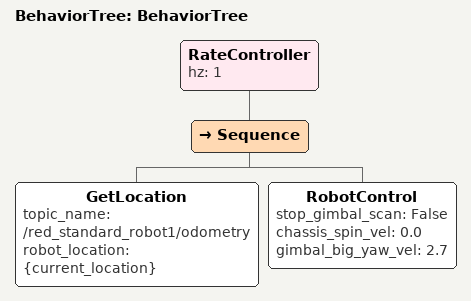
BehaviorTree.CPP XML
<?xml version="1.0" encoding="UTF-8"?>
<root BTCPP_format="4"
      main_tree_to_execute="BehaviorTree">
  <BehaviorTree ID="BehaviorTree">
    <RateController hz="1">
      <Sequence>
        <GetLocation topic_name="/red_standard_robot1/odometry"
                     robot_location="{current_location}"/>
        <RobotControl stop_gimbal_scan="False"
                      chassis_spin_vel="0.0"
                      gimbal_big_yaw_vel="2.7"/>
      </Sequence>
    </RateController>
  </BehaviorTree>

</root>
